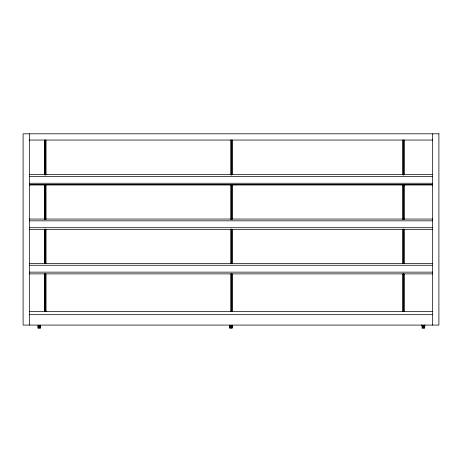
<?xml version="1.0" encoding="UTF-8"?>
<svg xmlns="http://www.w3.org/2000/svg" width="462" height="462" viewBox="0 0 462 462"><rect width="100%" height="100%" fill="white"/><g stroke="black" fill="none" stroke-linecap="round" stroke-linejoin="round"><path stroke-width="0.69" d="M29.337 140.044L432.663 140.044M44.999 140.564L45.519 140.564M231.295 140.564L231.814 140.564M403.228 140.564L403.748 140.564M29.337 174.607L432.663 174.607M29.337 176.392L432.663 176.392M29.337 183.264L432.663 183.264M29.337 184.586L432.663 184.586M29.337 185.002L432.663 185.002M44.999 185.331L45.519 185.331M231.295 185.331L231.814 185.331M403.228 185.331L403.748 185.331M231.295 189.316L231.814 189.316M403.228 189.316L403.748 189.316M44.999 190.61L45.519 190.61M231.295 190.61L231.814 190.61M403.228 190.61L403.748 190.61M29.337 219.046L432.663 219.046M29.337 220.83L432.663 220.83M29.337 227.702L432.663 227.702M29.337 229.441L432.663 229.441M44.999 229.77L45.519 229.77M231.295 229.77L231.814 229.77M403.228 229.77L403.748 229.77M231.295 233.755L231.814 233.755M403.228 233.755L403.748 233.755M44.999 235.048L45.519 235.048M231.295 235.048L231.814 235.048M403.228 235.048L403.748 235.048M29.337 263.484L432.663 263.484M29.337 265.269L432.663 265.269M29.337 272.141L432.663 272.141M29.337 273.879L432.663 273.879M44.999 274.209L45.519 274.209M231.295 274.209L231.814 274.209M403.228 274.209L403.748 274.209M231.295 278.193L231.814 278.193M403.228 278.193L403.748 278.193M44.999 279.487L45.519 279.487M231.295 279.487L231.814 279.487M403.228 279.487L403.748 279.487M29.337 311.561L432.663 311.561M29.337 314.68L432.663 314.68M432.663 133.807L432.663 325.075M424.867 324.844L424.867 325.56M424.734 325.571L424.734 328.089M424.376 325.594L424.376 328.124M424.024 325.612L424.024 328.164M423.585 325.623L423.585 328.187M423.18 325.623L423.18 328.187M422.742 325.612L422.742 328.164M422.383 325.594L422.383 328.124M422.031 325.571L422.031 328.089M421.893 324.844L421.893 325.56M404.267 140.044L404.267 174.636M404.267 184.725L404.267 219.317M404.267 229.406L404.267 263.276M404.267 274.087L404.267 311.561M403.748 140.044L403.748 175.092M403.748 184.442L403.748 219.317M403.748 229.042L403.748 263.565M403.748 273.429L403.748 311.042L403.228 311.042L403.228 273.429M403.228 140.044L403.228 175.092M403.228 184.442L403.228 219.317M403.228 229.042L403.228 263.565M402.708 140.044L402.708 174.636M402.708 184.725L402.708 219.317M402.708 229.406L402.708 263.276M402.708 274.087L402.708 311.561M232.334 140.044L232.334 174.636M232.334 184.725L232.334 219.317M232.334 229.406L232.334 263.276M232.334 274.087L232.334 311.561M232.322 325.571L232.322 328.089M231.964 325.594L231.964 328.124M231.814 140.044L231.814 175.092M231.814 184.442L231.814 219.317M231.814 229.042L231.814 263.565M231.814 273.429L231.814 311.042L231.295 311.042L231.295 273.429M231.612 325.612L231.612 328.164M231.295 140.044L231.295 175.092M231.295 184.442L231.295 219.317M231.295 229.042L231.295 263.565M231.173 325.623L231.173 328.187M230.775 140.044L230.775 174.636M230.775 184.725L230.775 219.317M230.775 229.406L230.775 263.276M230.775 274.087L230.775 311.561M230.769 325.623L230.769 328.187M230.33 325.612L230.33 328.164M229.972 325.594L229.972 328.124M229.62 325.571L229.62 328.089M46.038 140.044L46.038 174.636M46.038 184.725L46.038 219.317M46.038 229.406L46.038 263.276M46.038 274.087L46.038 311.561M45.519 140.044L45.519 175.092M45.519 184.442L45.519 219.317M45.519 229.042L45.519 263.565M45.519 273.429L45.519 311.042L44.999 311.042L44.999 273.429M44.999 140.044L44.999 175.092M44.999 184.442L44.999 219.317M44.999 229.042L44.999 263.565M44.479 140.044L44.479 174.636M44.479 184.725L44.479 219.317M44.479 229.406L44.479 263.276M44.479 274.087L44.479 311.561M40.604 325.571L40.604 328.089M40.252 325.594L40.252 328.124M39.894 325.612L39.894 328.164M39.455 325.623L39.455 328.187M39.051 325.623L39.051 328.187M38.612 325.612L38.612 328.164M38.259 325.594L38.259 328.124M37.901 325.571L37.901 328.089M29.337 133.807L29.337 325.075M438.9 133.807L23.1 133.807L23.1 325.075L438.9 325.075L438.9 133.807"/></g></svg>
